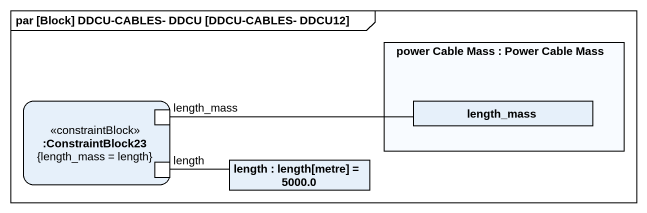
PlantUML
@startuml
mainframe par [Block] DDCU-CABLES- DDCU [DDCU-CABLES- DDCU12]
rectangle "power Cable Mass : Power Cable Mass" as power_Cable_Mass {
  rectangle length_mass
}
rectangle ":ConstraintBlock23\n{length_mass = length}" as ConstraintBlock23 <<constraintBlock>> {
  port "length_mass" as length_mass_2
  port length
}
rectangle "length : length[metre] = 5000.0" as length_2
length_mass_2 -right- length_mass
length -right- length_2
@enduml
